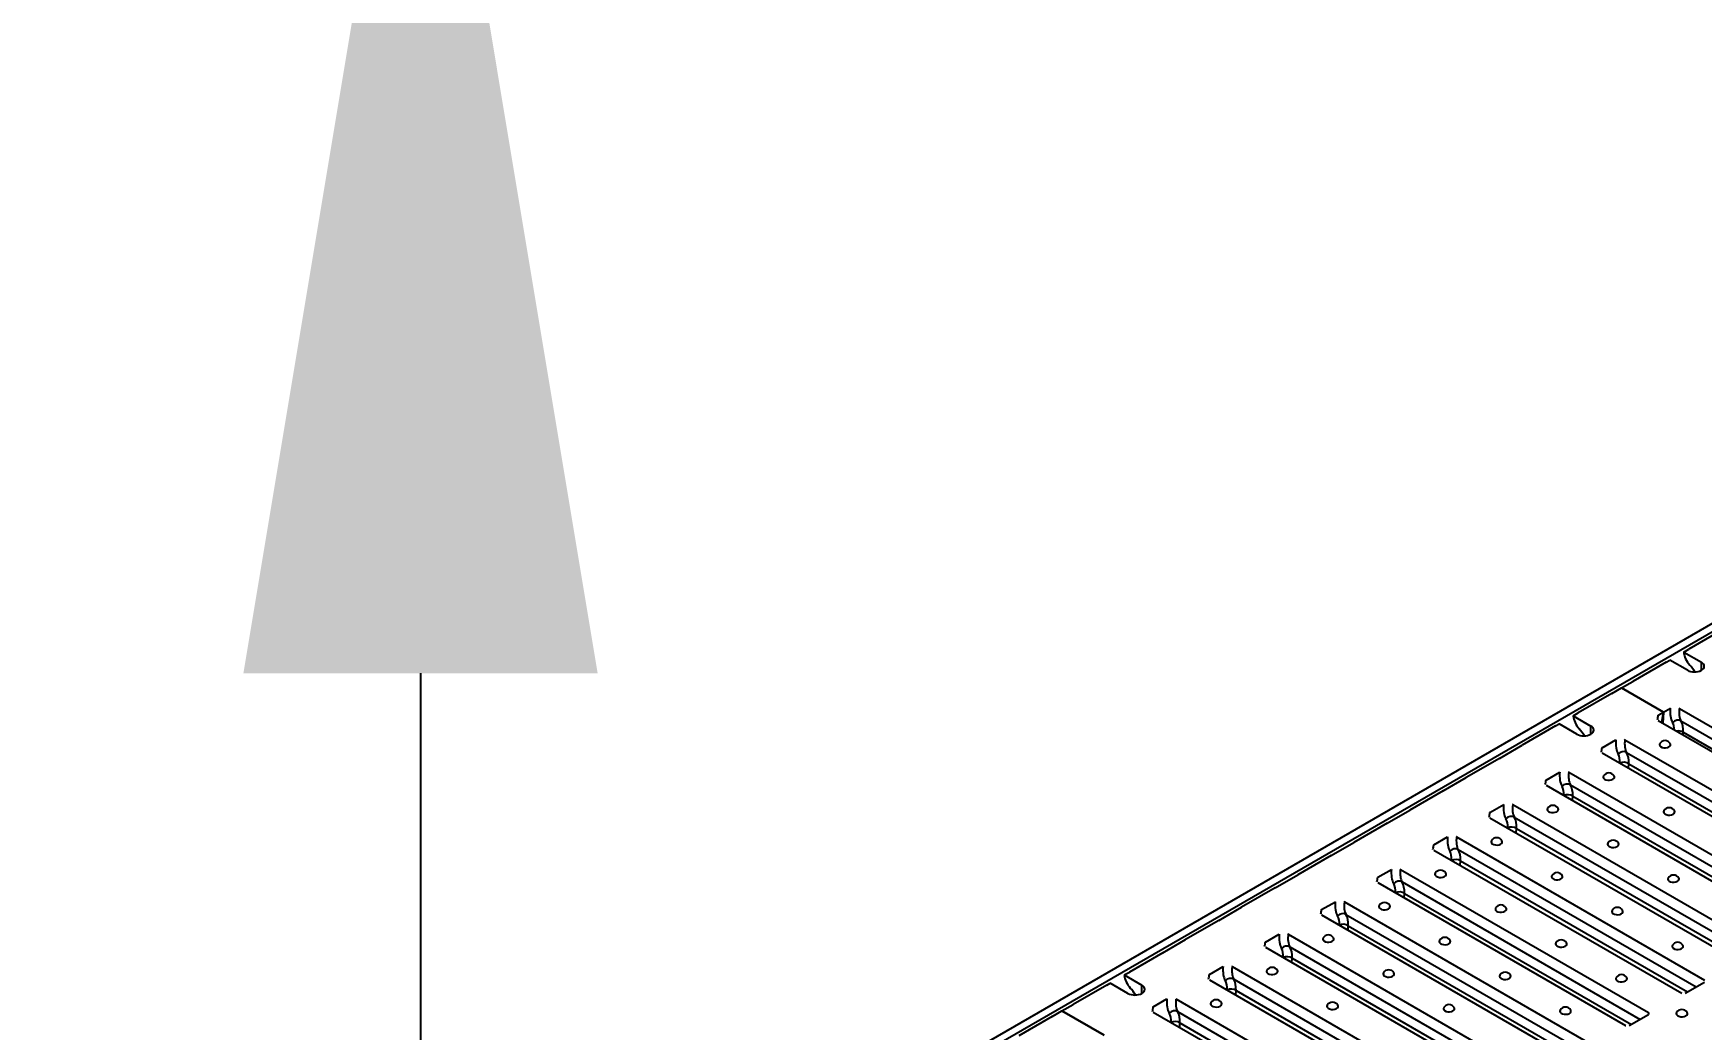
# Paper-space layout 'Layout1' of a CAD drawing. Extents: x -5 to 21.5, y -3 to 17.1.
# Drawn here: x 14.308 to 16.663, y 11.791 to 13.197 of the extents above; entities that cross this region are included whole.
import ezdxf

# ---------------------------------------------------------------- set-up
doc = ezdxf.new("R2010")
doc.units = 0
doc.header["$LTSCALE"] = 0.015748
doc.header["$MEASUREMENT"] = 0
doc.layers.add('Visible Edges', color=7, linetype='Continuous', lineweight=25)
doc.styles.add('ROMANS', font='romans.shx', dxfattribs={"height": 1.75})
doc.dimstyles.new('DEFAULT-ANSI', dxfattribs={"dimtxt": 0.12, "dimasz": 1.5, "dimexe": 0.125, "dimexo": 0.0625, "dimgap": 0.031496, "dimtad": 0, "dimtih": 1, "dimtoh": 1, "dimrnd": 1e-08, "dimzin": 0, "dimdsep": 46, "dimtxsty": 'ROMANS', "dimcen": 0.09, "dimdle": 0.393701, "dimclrd": 47, "dimclre": 47, "dimclrt": 47, "dimadec": 0, "dimazin": 0, "dimtfac": 1, "dimtofl": 0, "dimtmove": 0, "dimatfit": 3, "dimfxl": 0, "dimtolj": 1, "dimtzin": 0, "dimlwd": 25, "dimlwe": 25, "dimarcsym": 0})

# ---------------------------------------------------------------- blocks, each defined once
blk = doc.blocks.new('*D10')
at = {"color": 47, "lineweight": 25}
for p, q in [((14.8545, 15.4239), (14.8545, 16.9239)), ((11.3915, 13.9239), (14.9795, 13.9239)), ((11.3915, 13.7943), (14.9795, 13.7943)), ((14.8545, 12.2943), (14.8545, 10.7943)), ((14.8545, 10.7943), (13.3545, 10.7943))]:
    blk.add_line(p, q, dxfattribs=at)
at = {"color": 47}
for points in [[(14.6045, 15.4239), (15.1045, 15.4239), (14.8545, 13.9239)], [(14.6045, 12.2943), (15.1045, 12.2943), (14.8545, 13.7943)]]:
    blk.add_solid(points, dxfattribs=at)
at = {"layer": 'Defpoints', "color": 0}
for p in [(11.329, 13.9239), (11.329, 13.7943), (14.8545, 13.7943)]:
    blk.add_point(p, dxfattribs=at)
at = {"color": 47, "insert": (11.942, 10.7943), "char_height": 1, "attachment_point": 5, "style": 'ROMANS'}
blk.add_mtext('\\A1;0.81', dxfattribs=at)

psp = doc.layouts.get("Layout1")

# ---------------------------------------------------------------- linework, layer by layer
at = {"layer": 'Visible Edges', "color": 7, "linetype": 'Continuous', "lineweight": 25}
for p, q in [((14.1657, 10.9145), (17.4326, 12.8007)), ((14.1756, 10.9088), (17.4425, 12.7949)), ((16.6916, 12.3557), (16.6445, 12.3285)), ((16.6373, 12.3243), (16.6445, 12.3285)), ((16.6373, 12.3243), (16.6622, 12.3099)), ((16.6125, 12.31), (16.5653, 12.2828)), ((16.6125, 12.31), (16.6175, 12.3129)), ((16.6424, 12.2985), (16.6175, 12.3129)), ((16.6622, 12.2985), (16.6622, 12.3099)), ((16.5356, 12.2657), (16.5493, 12.2736)), ((16.5493, 12.2736), (16.5653, 12.2828)), ((16.6087, 12.2393), (16.5493, 12.2736)), ((16.5493, 12.2736), (16.6087, 12.2393)), ((16.5356, 12.2657), (16.4885, 12.2384)), ((16.6087, 12.2393), (16.6184, 12.2449)), ((16.6311, 12.2448), (17.3806, 11.8121)), ((16.4564, 12.2199), (16.4093, 12.1927)), ((16.4564, 12.2199), (16.4614, 12.2228)), ((16.4864, 12.2084), (16.4614, 12.2228)), ((16.4812, 12.2342), (16.4885, 12.2384)), ((16.4812, 12.2342), (16.5062, 12.2198)), ((16.5062, 12.2084), (16.5062, 12.2198)), ((16.6014, 12.235), (16.6087, 12.2393)), ((16.6014, 12.2277), (17.3509, 11.795)), ((16.6065, 12.2247), (16.6087, 12.2393)), ((16.6087, 12.2393), (16.6078, 12.224)), ((16.6087, 12.2393), (16.6087, 12.2393)), ((16.6334, 12.227), (17.3727, 11.8002)), ((16.5222, 12.1893), (16.5416, 12.2005)), ((16.5543, 12.2005), (16.9042, 11.9985)), ((16.6364, 12.2075), (16.6367, 12.211)), ((16.6367, 12.211), (17.3596, 11.7936)), ((16.3772, 12.1742), (16.3301, 12.147)), ((16.3772, 12.1742), (16.4093, 12.1927)), ((16.5222, 12.182), (16.8721, 11.98)), ((16.5566, 12.1826), (16.8924, 11.9888)), ((16.443, 12.1436), (16.4624, 12.1548)), ((16.4751, 12.1547), (16.825, 11.9527)), ((16.5594, 12.1605), (16.5598, 12.1666)), ((16.5598, 12.1666), (16.8801, 11.9817)), ((16.298, 12.1285), (16.2509, 12.1013)), ((16.298, 12.1285), (16.3301, 12.147)), ((16.443, 12.1362), (16.7929, 11.9342)), ((16.4774, 12.1369), (16.8132, 11.9431)), ((16.3638, 12.0978), (16.3832, 12.1091)), ((16.3959, 12.109), (16.7458, 11.907)), ((16.4802, 12.1147), (16.4806, 12.1209)), ((16.4806, 12.1209), (16.8009, 11.936)), ((16.2188, 12.0828), (16.1717, 12.0556)), ((16.2188, 12.0828), (16.2509, 12.1013)), ((16.3638, 12.0905), (16.7137, 11.8885)), ((16.3982, 12.0912), (16.734, 11.8973)), ((16.1397, 12.037), (16.1717, 12.0556)), ((16.2846, 12.0521), (16.304, 12.0633)), ((16.3167, 12.0633), (16.6666, 11.8613)), ((16.401, 12.069), (16.4014, 12.0752)), ((16.4014, 12.0752), (16.7217, 11.8903)), ((16.1397, 12.037), (16.0925, 12.0098)), ((16.2846, 12.0448), (16.6345, 11.8428)), ((16.319, 12.0455), (16.6548, 11.8516)), ((16.0605, 11.9913), (16.0925, 12.0098)), ((16.2054, 12.0064), (16.2248, 12.0176)), ((16.2375, 12.0176), (16.5874, 11.8156)), ((16.3219, 12.0233), (16.3222, 12.0295)), ((16.3222, 12.0295), (16.6426, 11.8445)), ((16.0605, 11.9913), (16.0133, 11.9641)), ((16.2054, 11.9991), (16.5553, 11.7971)), ((16.2398, 11.9998), (16.5756, 11.8059)), ((15.9813, 11.9456), (16.0133, 11.9641)), ((16.1262, 11.9607), (16.1456, 11.9719)), ((16.1583, 11.9719), (16.5082, 11.7698)), ((16.2427, 11.9776), (16.2431, 11.9837)), ((16.2431, 11.9837), (16.5634, 11.7988)), ((15.9813, 11.9456), (15.9341, 11.9184)), ((16.1262, 11.9533), (16.4761, 11.7513)), ((16.1606, 11.954), (16.4964, 11.7602)), ((16.1635, 11.9318), (16.1639, 11.938)), ((16.1639, 11.938), (16.4842, 11.7531)), ((15.9021, 11.8999), (15.9341, 11.9184)), ((16.047, 11.9149), (16.0664, 11.9262)), ((16.0791, 11.9261), (16.429, 11.7241)), ((15.9021, 11.8999), (15.8549, 11.8727)), ((16.047, 11.9076), (16.3969, 11.7056)), ((16.0814, 11.9083), (16.4172, 11.7144)), ((16.0843, 11.8861), (16.0847, 11.8923)), ((16.0847, 11.8923), (16.405, 11.7074)), ((15.8477, 11.8685), (15.8549, 11.8727)), ((15.8477, 11.8685), (15.8726, 11.8541)), ((15.9678, 11.8692), (15.9872, 11.8804)), ((15.9999, 11.8804), (16.3498, 11.6784)), ((15.8229, 11.8541), (15.7757, 11.8269)), ((15.8229, 11.8541), (15.8279, 11.857)), ((15.8528, 11.8426), (15.8279, 11.857)), ((15.8726, 11.8426), (15.8726, 11.8541)), ((15.9678, 11.8619), (16.3177, 11.6599)), ((16.0022, 11.8626), (16.338, 11.6687)), ((16.0051, 11.8404), (16.0055, 11.8466)), ((16.0055, 11.8466), (16.3258, 11.6616)), ((16.6395, 11.8428), (16.6666, 11.8584)), ((15.7598, 11.8177), (15.7757, 11.8269)), ((15.8886, 11.8235), (15.908, 11.8347)), ((15.9207, 11.8347), (16.2706, 11.6327)), ((15.746, 11.8098), (15.6989, 11.7826)), ((15.746, 11.8098), (15.7598, 11.8177)), ((15.8192, 11.7834), (15.7598, 11.8177)), ((15.7598, 11.8177), (15.8192, 11.7834)), ((15.8886, 11.8162), (16.2385, 11.6142)), ((15.923, 11.8169), (16.2588, 11.623)), ((15.9259, 11.7947), (15.9263, 11.8008)), ((15.9263, 11.8008), (16.2466, 11.6159)), ((16.5603, 11.797), (16.5874, 11.8127))]:
    psp.add_line(p, q, dxfattribs=at)
for points in [[(16.6311, 12.2448), (16.6307, 12.2451)], [(16.6014, 12.235), (16.601, 12.2348)], [(16.5543, 12.2005), (16.5539, 12.2007)], [(16.5222, 12.1893), (16.5218, 12.189)], [(16.4751, 12.1547), (16.4747, 12.155)], [(16.443, 12.1436), (16.4426, 12.1433)], [(16.3959, 12.109), (16.3955, 12.1093)], [(16.3638, 12.0978), (16.3634, 12.0976)], [(16.3167, 12.0633), (16.3163, 12.0635)], [(16.2846, 12.0521), (16.2842, 12.0519)], [(16.2375, 12.0176), (16.2371, 12.0178)], [(16.2054, 12.0064), (16.205, 12.0061)], [(16.1583, 11.9719), (16.1579, 11.9721)], [(16.1262, 11.9607), (16.1258, 11.9604)], [(16.047, 11.9149), (16.0466, 11.9147)], [(16.0791, 11.9261), (16.0787, 11.9264)], [(15.9678, 11.8692), (15.9674, 11.869)], [(15.9999, 11.8804), (15.9995, 11.8806)], [(15.8886, 11.8235), (15.8882, 11.8233)], [(15.9207, 11.8347), (15.9203, 11.8349)], [(16.6345, 11.8428), (16.6347, 11.8427)], [(16.5553, 11.7971), (16.5555, 11.797)], [(16.5874, 11.8127), (16.5876, 11.8128)]]:
    psp.add_lwpolyline(points, dxfattribs=at)
for centre in [(16.6109, 12.1906), (16.5317, 12.1449), (16.4525, 12.0992), (16.6168, 12.0958), (16.3733, 12.0535), (16.5376, 12.05), (16.2941, 12.0077), (16.4585, 12.0043), (16.6228, 12.0009), (16.2149, 11.962), (16.3793, 11.9586), (16.5436, 11.9552), (16.1357, 11.9163), (16.3001, 11.9129), (16.4644, 11.9094), (16.6287, 11.906), (16.0565, 11.8706), (16.2209, 11.8671), (16.3852, 11.8637), (16.5495, 11.8603), (15.9773, 11.8249), (16.1417, 11.8214), (16.306, 11.818), (16.4703, 11.8146), (16.6347, 11.8111)]:
    psp.add_arc(centre, 0.00868, 30.9041, 149.0959, dxfattribs=at)
for centre, major_axis, ratio, start_param, end_param in [((16.652, 12.3179), (-0.0105, 0.0182), 0.57735, 0.907562, 1.922268), ((16.6523, 12.3042), (0.014, 0), 0.57735, 3.926991, 7.068583), ((16.6333, 12.282), (-0.021, 0.0364), 0.57735, 4.766946, 5.063861), ((16.6644, 12.2722), (0.0377, 0.0532), 0.504809, 2.419633, 2.911791), ((16.6707, 12.2677), (-0.0331, -0.0455), 0.492768, 5.550185, 6.058778), ((16.496, 12.2278), (-0.0105, 0.0182), 0.57735, 0.907562, 1.922268), ((16.4963, 12.2141), (0.014, 0), 0.57735, 3.926991, 7.068583), ((16.5555, 12.2093), (0.0377, 0.0532), 0.504809, 5.403026, 5.528356), ((16.6279, 12.2202), (-0.00777, -0.00445), 0.84132, 3.567123, 5.079869), ((16.5906, 12.1904), (0.0273, 0.0385), 0.504809, 5.688575, 6.053383), ((16.5969, 12.1859), (-0.0318, -0.0462), 0.516761, 2.449631, 2.905864), ((16.4772, 12.192), (-0.021, 0.0364), 0.57735, 4.766946, 5.063861), ((16.5876, 12.2278), (0.0377, 0.0532), 0.504809, 2.419633, 2.911791), ((16.5939, 12.2233), (-0.0331, -0.0455), 0.492768, 5.550185, 6.058778), ((16.6303, 12.207), (-0.00894, 0.00057), 0.67116, 3.970205, 5.100834), ((16.4763, 12.1636), (0.0377, 0.0532), 0.504809, 5.403026, 5.528356), ((16.5511, 12.1759), (-0.00777, -0.00445), 0.84132, 3.567123, 5.079869), ((16.5138, 12.146), (0.0273, 0.0385), 0.504809, 5.608398, 6.053383), ((16.5201, 12.1415), (-0.0318, -0.0462), 0.516761, 2.449631, 2.905864), ((16.6109, 12.1936), (-0.00788, 0), 0.57735, 5.950442, 8.63938), ((16.6109, 12.1936), (0.00788, 0), 0.57735, 5.497787, 6.615929), ((16.5084, 12.1821), (0.0377, 0.0532), 0.504809, 2.419633, 2.911791), ((16.5147, 12.1776), (-0.0331, -0.0455), 0.492768, 5.550185, 6.058778), ((16.5317, 12.1479), (-0.00788, 0), 0.57735, 5.950442, 8.63938), ((16.5317, 12.1479), (0.00788, 0), 0.57735, 5.497787, 6.615929), ((16.5535, 12.1626), (-0.00894, 0.00057), 0.67116, 3.970205, 5.481714), ((16.3971, 12.1179), (0.0377, 0.0532), 0.504809, 5.403026, 5.528356), ((16.4719, 12.1302), (-0.00777, -0.00445), 0.84132, 3.567123, 5.079869), ((16.4346, 12.1003), (0.0273, 0.0385), 0.504809, 5.608398, 6.053383), ((16.4409, 12.0958), (-0.0318, -0.0462), 0.516761, 2.449631, 2.905864), ((16.4292, 12.1364), (0.0377, 0.0532), 0.504809, 2.419633, 2.911791), ((16.4355, 12.1319), (-0.0331, -0.0455), 0.492768, 5.550185, 6.058778), ((16.4525, 12.1022), (-0.00788, 0), 0.57735, 5.950442, 8.63938), ((16.4525, 12.1022), (0.00788, 0), 0.57735, 5.497787, 6.615929), ((16.4743, 12.1169), (-0.00894, 0.00057), 0.67116, 3.970205, 5.481714), ((16.3179, 12.0721), (0.0377, 0.0532), 0.504809, 5.403026, 5.528356), ((16.3927, 12.0844), (-0.00777, -0.00445), 0.84132, 3.567123, 5.079869), ((16.3554, 12.0546), (0.0273, 0.0385), 0.504809, 5.608398, 6.053383), ((16.3617, 12.0501), (-0.0318, -0.0462), 0.516761, 2.449631, 2.905864), ((16.6168, 12.0987), (-0.00788, 0), 0.57735, 5.950442, 8.63938), ((16.6168, 12.0987), (0.00788, 0), 0.57735, 5.497787, 6.615929), ((16.35, 12.0907), (0.0377, 0.0532), 0.504809, 2.419633, 2.911791), ((16.3563, 12.0862), (-0.0331, -0.0455), 0.492768, 5.550185, 6.058778), ((16.3733, 12.0564), (-0.00788, 0), 0.57735, 5.950442, 8.63938), ((16.3733, 12.0564), (0.00788, 0), 0.57735, 5.497787, 6.615929), ((16.3951, 12.0712), (-0.00894, 0.00057), 0.67116, 3.970205, 5.481714), ((16.2387, 12.0264), (0.0377, 0.0532), 0.504809, 5.403026, 5.528356), ((16.3135, 12.0387), (-0.00777, -0.00445), 0.84132, 3.567123, 5.079869), ((16.2762, 12.0089), (0.0273, 0.0385), 0.504809, 5.608398, 6.053383), ((16.3159, 12.0254), (-0.00894, 0.00057), 0.67116, 3.970205, 5.481714), ((16.2825, 12.0044), (-0.0318, -0.0462), 0.516761, 2.449631, 2.905864), ((16.5376, 12.053), (-0.00788, 0), 0.57735, 5.950442, 8.63938), ((16.5376, 12.053), (0.00788, 0), 0.57735, 5.497787, 6.615929), ((16.2708, 12.0449), (0.0377, 0.0532), 0.504809, 2.419633, 2.911791), ((16.2771, 12.0404), (-0.0331, -0.0455), 0.492768, 5.550185, 6.058778), ((16.2941, 12.0107), (-0.00788, 0), 0.57735, 5.950442, 8.63938), ((16.2941, 12.0107), (0.00788, 0), 0.57735, 5.497787, 6.615929), ((16.4585, 12.0073), (-0.00788, 0), 0.57735, 5.950442, 8.63938), ((16.4585, 12.0073), (0.00788, 0), 0.57735, 5.497787, 6.615929), ((16.1595, 11.9807), (0.0377, 0.0532), 0.504809, 5.403026, 5.528356), ((16.2343, 11.993), (-0.00777, -0.00445), 0.84132, 3.567123, 5.079869), ((16.197, 11.9631), (0.0273, 0.0385), 0.504809, 5.608398, 6.053383), ((16.2367, 11.9797), (-0.00894, 0.00057), 0.67116, 3.970205, 5.481714), ((16.2033, 11.9586), (-0.0318, -0.0462), 0.516761, 2.449631, 2.905864), ((16.6228, 12.0039), (-0.00788, 0), 0.57735, 5.950442, 8.63938), ((16.6228, 12.0039), (0.00788, 0), 0.57735, 5.497787, 6.615929), ((16.1916, 11.9992), (0.0377, 0.0532), 0.504809, 2.419633, 2.911791), ((16.1979, 11.9947), (-0.0331, -0.0455), 0.492768, 5.550185, 6.058778), ((16.2149, 11.965), (-0.00788, 0), 0.57735, 5.950442, 8.63938), ((16.2149, 11.965), (0.00788, 0), 0.57735, 5.497787, 6.615929), ((16.3793, 11.9616), (-0.00788, 0), 0.57735, 5.950442, 8.63938), ((16.3793, 11.9616), (0.00788, 0), 0.57735, 5.497787, 6.615929), ((16.0803, 11.935), (0.0377, 0.0532), 0.504809, 5.403026, 5.528356), ((16.1551, 11.9473), (-0.00777, -0.00445), 0.84132, 3.567123, 5.079869), ((16.1178, 11.9174), (0.0273, 0.0385), 0.504809, 5.608398, 6.053383), ((16.1575, 11.934), (-0.00894, 0.00057), 0.67116, 3.970205, 5.481714), ((16.1241, 11.9129), (-0.0318, -0.0462), 0.516761, 2.449631, 2.905864), ((16.5436, 11.9581), (-0.00788, 0), 0.57735, 5.950442, 8.63938), ((16.5436, 11.9581), (0.00788, 0), 0.57735, 5.497787, 6.615929), ((16.0011, 11.8893), (0.0377, 0.0532), 0.504809, 5.403026, 5.528356), ((16.1124, 11.9535), (0.0377, 0.0532), 0.504809, 2.419633, 2.911791), ((16.1187, 11.949), (-0.0331, -0.0455), 0.492768, 5.550185, 6.058778), ((16.1357, 11.9193), (-0.00788, 0), 0.57735, 5.950442, 8.63938), ((16.1357, 11.9193), (0.00788, 0), 0.57735, 5.497787, 6.615929), ((16.3001, 11.9158), (-0.00788, 0), 0.57735, 5.950442, 8.63938), ((16.3001, 11.9158), (0.00788, 0), 0.57735, 5.497787, 6.615929), ((16.4644, 11.9124), (-0.00788, 0), 0.57735, 5.950442, 8.63938), ((16.4644, 11.9124), (0.00788, 0), 0.57735, 5.497787, 6.615929), ((16.0759, 11.9015), (-0.00777, -0.00445), 0.84132, 3.567123, 5.079869), ((16.0386, 11.8717), (0.0273, 0.0385), 0.504809, 5.608398, 6.053383), ((16.0783, 11.8883), (-0.00894, 0.00057), 0.67116, 3.970205, 5.481714), ((16.0449, 11.8672), (-0.0318, -0.0462), 0.516761, 2.449631, 2.905864), ((16.6287, 11.909), (-0.00788, 0), 0.57735, 5.950442, 8.63938), ((16.6287, 11.909), (0.00788, 0), 0.57735, 5.497787, 6.615929), ((15.8624, 11.862), (-0.0105, 0.0182), 0.57735, 0.907562, 1.922268), ((15.922, 11.8435), (0.0377, 0.0532), 0.504809, 5.403026, 5.528356), ((16.0332, 11.9078), (0.0377, 0.0532), 0.504809, 2.419633, 2.911791), ((16.0395, 11.9033), (-0.0331, -0.0455), 0.492768, 5.550185, 6.058778), ((16.0565, 11.8736), (-0.00788, 0), 0.57735, 5.950442, 8.63938), ((16.0565, 11.8736), (0.00788, 0), 0.57735, 5.497787, 6.615929), ((16.2209, 11.8701), (-0.00788, 0), 0.57735, 5.950442, 8.63938), ((16.2209, 11.8701), (0.00788, 0), 0.57735, 5.497787, 6.615929), ((16.3852, 11.8667), (-0.00788, 0), 0.57735, 5.950442, 8.63938), ((16.3852, 11.8667), (0.00788, 0), 0.57735, 5.497787, 6.615929), ((15.8627, 11.8483), (0.014, 0), 0.57735, 3.926991, 7.068583), ((15.8437, 11.8262), (-0.021, 0.0364), 0.57735, 4.766946, 5.063861), ((15.9967, 11.8558), (-0.00777, -0.00445), 0.84132, 3.567123, 5.079869), ((15.9594, 11.826), (0.0273, 0.0385), 0.504809, 5.608398, 6.053383), ((15.9991, 11.8425), (-0.00894, 0.00057), 0.67116, 3.970205, 5.481714), ((15.9657, 11.8215), (-0.0318, -0.0462), 0.516761, 2.449631, 2.905864), ((16.5495, 11.8633), (-0.00788, 0), 0.57735, 5.950442, 8.63938), ((16.5495, 11.8633), (0.00788, 0), 0.57735, 5.497787, 6.615929), ((15.8428, 11.7978), (0.0377, 0.0532), 0.504809, 5.403026, 5.528356), ((15.954, 11.862), (0.0377, 0.0532), 0.504809, 2.419633, 2.911791), ((15.9603, 11.8575), (-0.0331, -0.0455), 0.492768, 5.550185, 6.058778), ((15.9773, 11.8278), (-0.00788, 0), 0.57735, 5.950442, 8.63938), ((15.9773, 11.8278), (0.00788, 0), 0.57735, 5.497787, 6.615929), ((16.1417, 11.8244), (-0.00788, 0), 0.57735, 5.950442, 8.63938), ((16.1417, 11.8244), (0.00788, 0), 0.57735, 5.497787, 6.615929), ((16.306, 11.821), (-0.00788, 0), 0.57735, 5.950442, 8.63938), ((16.306, 11.821), (0.00788, 0), 0.57735, 5.497787, 6.615929), ((15.9175, 11.8101), (-0.00777, -0.00445), 0.84132, 3.567123, 5.079869), ((15.8802, 11.7802), (0.0273, 0.0385), 0.504809, 5.608398, 6.053383), ((15.9199, 11.7968), (-0.00894, 0.00057), 0.67116, 3.970205, 5.481714), ((15.8865, 11.7757), (-0.0318, -0.0462), 0.516761, 2.449631, 2.905864), ((16.4703, 11.8175), (-0.00788, 0), 0.57735, 5.950442, 8.63938), ((16.4703, 11.8175), (0.00788, 0), 0.57735, 5.497787, 6.615929), ((16.627, 11.8384), (0.0204, 0.0526), 0.656047, 2.254563, 2.308727), ((16.6347, 11.8141), (-0.00788, 0), 0.57735, 5.950442, 8.63938), ((16.6347, 11.8141), (0.00788, 0), 0.57735, 5.497787, 6.615929)]:
    psp.add_ellipse(centre, major_axis=major_axis, ratio=ratio, start_param=start_param, end_param=end_param, dxfattribs=at)

# ---------------------------------------------------------------- dimensions: what is measured, and where the dimension line sits
dim = psp.add_linear_dim(base=(14.8545, 13.7943), p1=(11.329, 13.9239), p2=(11.329, 13.7943), angle=90, text='0.81', dimstyle='DEFAULT-ANSI')
dim.commit()
dim.dimension.update_dxf_attribs({"geometry": '*D10', "text_midpoint": (11.942, 10.7943), "dimtype": 160})

doc.saveas('drawing.dxf')
